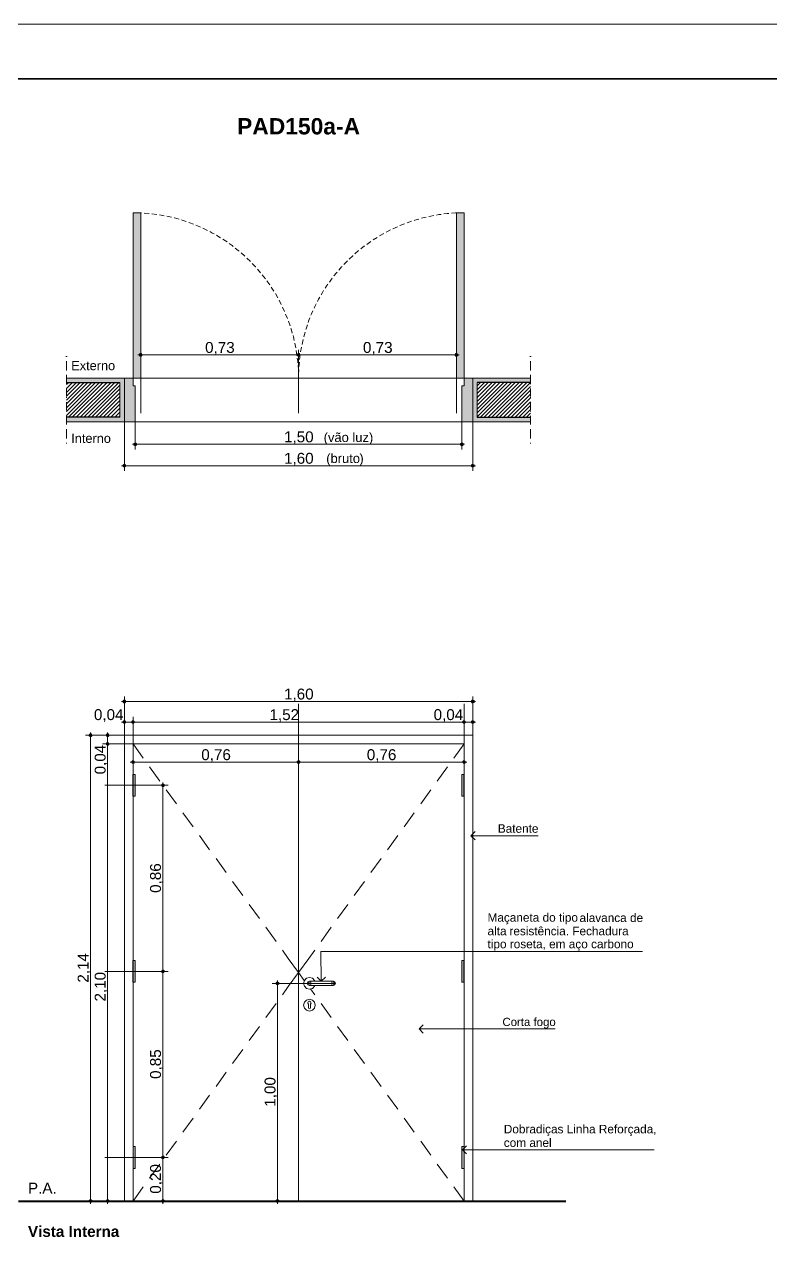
# Paper-space layout 'CAPS I e II_ FL 08.13 DETALHAMENTO DE PORTAS ' of a CAD drawing. Header units: metres. Extents: x 0 to 1400, y 0 to 841.
# Drawn here: x 1071.5 to 1208.6, y 617.6 to 841 of the extents above; entities that cross this region are included whole.
import ezdxf
from ezdxf.xclip import XClip

# ---------------------------------------------------------------- set-up
doc = ezdxf.new("R2010")
doc.units = ezdxf.units.M
doc.header["$MEASUREMENT"] = 0
doc.header["$XCLIPFRAME"] = 0
doc.linetypes.add('Achse', pattern=[0.0023, 0, -0.0008, 0.0015, 0])
doc.linetypes.add('Dashed', pattern=[0.0014, 0.0009, -0.0005])
for name, color, linetype, lineweight in [('0_Caneta_No__1', 7, 'Continuous', 35), ('0_Caneta_No__10', 7, 'Continuous', 5), ('0_Caneta_No__241', 7, 'Continuous', 13), ('0_Caneta_No__3', 7, 'Continuous', 25), ('0_Caneta_No__5', 7, 'Continuous', 20), ('0_Caneta_No__7', 7, 'Continuous', 13), ('0_Caneta_No__99', 7, 'Continuous', 20)]:
    doc.layers.add(name, color=color, linetype=linetype, lineweight=lineweight)
for name, color, linetype, lineweight, true_color in [('0_Caneta_No__25', 7, 'Continuous', 13, 0x982312), ('0_Caneta_No__9', 7, 'Continuous', 9, 0x020202), ('0_Caneta_No__97', 7, 'Continuous', 13, 0x6b6b6b)]:
    doc.layers.add(name, color=color, linetype=linetype, lineweight=lineweight, true_color=true_color)
doc.styles.add('GENERATED_STYLE_1', font='arial.ttf')
doc.styles.add('GENERATED_STYLE_2', font='arial.ttf')
pattern_1 = [(45, (27.60237, 827.6281), (-0.3535534, 0.3535534), [])]

# ---------------------------------------------------------------- blocks, each defined once
blk = doc.blocks.new('Drawing_1_1', base_point=(27.6, 827.63))
at = {"linetype": 'Continuous', "lineweight": 0, "ltscale": 1000, "true_color": 0xffffff}
for points in [[(1091.47, 806.37), (1091.47, 775.97), (1092.87, 775.97), (1092.87, 806.37)], [(1152.27, 806.37), (1150.87, 806.37), (1150.87, 775.97), (1152.27, 775.97)], [(1079.25, 775.97), (1079.25, 775.17), (1089.07, 775.17), (1089.07, 768.77), (1079.25, 768.77), (1079.25, 767.97), (1089.87, 767.97), (1089.87, 775.97)], [(1089.87, 767.97), (1091.87, 767.97), (1091.87, 774.57), (1091.47, 774.57), (1091.47, 775.97), (1089.87, 775.97)], [(1151.87, 767.97), (1153.87, 767.97), (1153.87, 775.97), (1152.27, 775.97), (1152.27, 774.57), (1151.87, 774.57)], [(1164.5, 775.97), (1153.87, 775.97), (1153.87, 767.97), (1164.5, 767.97), (1164.5, 768.77), (1154.67, 768.77), (1154.67, 775.17), (1164.5, 775.17)], [(1091.84, 703.14), (1091.44, 703.14), (1091.44, 699.14), (1091.84, 699.14)], [(1152.24, 703.14), (1151.84, 703.14), (1151.84, 699.14), (1152.24, 699.14)], [(1091.84, 668.94), (1091.44, 668.94), (1091.44, 664.94), (1091.84, 664.94)], [(1152.24, 668.94), (1151.84, 668.94), (1151.84, 664.94), (1152.24, 664.94)], [(1091.87, 634.74), (1091.47, 634.74), (1091.47, 630.74), (1091.87, 630.74)], [(1152.27, 634.74), (1151.87, 634.74), (1151.87, 630.74), (1152.27, 630.74)]]:
    blk.add_hatch(color=7, dxfattribs=at).paths.add_polyline_path(points)
at = {"linetype": 'Continuous', "lineweight": 0, "ltscale": 1000, "true_color": 0x000000}
h = blk.add_hatch(dxfattribs=at)
h.set_pattern_fill('common_brick_0001', color=18, style=0, pattern_type=2)
h.set_pattern_definition(pattern_1)
h.paths.add_polyline_path([(1089.07, 775.17), (1079.25, 775.17), (1079.25, 768.77), (1089.07, 768.77)])
h = blk.add_hatch(dxfattribs=at)
h.set_pattern_fill('common_brick_0001', color=18, style=0, pattern_type=2)
h.set_pattern_definition(pattern_1)
h.paths.add_polyline_path([(1154.67, 775.17), (1154.67, 768.77), (1164.5, 768.77), (1164.5, 775.17)])
at = {"layer": '0_Caneta_No__25', "linetype": 'Continuous', "lineweight": 13, "ltscale": 1000, "true_color": 0x982312}
for points in [[(1092.62, 780.24), (1092.64, 780.15), (1092.69, 780.07), (1092.78, 780.01), (1092.87, 779.99), (1092.97, 780.01), (1093.05, 780.07), (1093.1, 780.15), (1093.12, 780.24), (1093.1, 780.34), (1093.05, 780.42), (1092.97, 780.47), (1092.87, 780.49), (1092.78, 780.47), (1092.69, 780.42), (1092.64, 780.34)], [(1121.62, 780.24), (1121.64, 780.15), (1121.69, 780.07), (1121.78, 780.01), (1121.87, 779.99), (1121.97, 780.01), (1122.05, 780.07), (1122.1, 780.15), (1122.12, 780.24), (1122.1, 780.34), (1122.05, 780.42), (1121.97, 780.47), (1121.87, 780.49), (1121.78, 780.47), (1121.69, 780.42), (1121.64, 780.34)], [(1150.62, 780.24), (1150.64, 780.15), (1150.69, 780.07), (1150.78, 780.01), (1150.87, 779.99), (1150.97, 780.01), (1151.05, 780.07), (1151.1, 780.15), (1151.12, 780.24), (1151.1, 780.34), (1151.05, 780.42), (1150.97, 780.47), (1150.87, 780.49), (1150.78, 780.47), (1150.69, 780.42), (1150.64, 780.34)], [(1091.62, 763.81), (1091.64, 763.72), (1091.69, 763.64), (1091.78, 763.58), (1091.87, 763.56), (1091.97, 763.58), (1092.05, 763.64), (1092.1, 763.72), (1092.12, 763.81), (1092.1, 763.91), (1092.05, 763.99), (1091.97, 764.04), (1091.87, 764.06), (1091.78, 764.04), (1091.69, 763.99), (1091.64, 763.91)], [(1151.62, 763.81), (1151.64, 763.72), (1151.69, 763.64), (1151.78, 763.58), (1151.87, 763.56), (1151.97, 763.58), (1152.05, 763.64), (1152.1, 763.72), (1152.12, 763.81), (1152.1, 763.91), (1152.05, 763.99), (1151.97, 764.04), (1151.87, 764.06), (1151.78, 764.04), (1151.69, 763.99), (1151.64, 763.91)], [(1089.62, 759.88), (1089.64, 759.78), (1089.69, 759.7), (1089.78, 759.65), (1089.87, 759.63), (1089.97, 759.65), (1090.05, 759.7), (1090.1, 759.78), (1090.12, 759.88), (1090.1, 759.97), (1090.05, 760.05), (1089.97, 760.11), (1089.87, 760.13), (1089.78, 760.11), (1089.69, 760.05), (1089.64, 759.97)], [(1153.62, 759.88), (1153.64, 759.78), (1153.69, 759.7), (1153.78, 759.65), (1153.87, 759.63), (1153.97, 759.65), (1154.05, 759.7), (1154.1, 759.78), (1154.12, 759.88), (1154.1, 759.97), (1154.05, 760.05), (1153.97, 760.11), (1153.87, 760.13), (1153.78, 760.11), (1153.69, 760.05), (1153.64, 759.97)], [(1089.62, 716.54), (1089.64, 716.44), (1089.69, 716.36), (1089.78, 716.31), (1089.87, 716.29), (1089.97, 716.31), (1090.05, 716.36), (1090.1, 716.44), (1090.12, 716.54), (1090.1, 716.63), (1090.05, 716.72), (1089.97, 716.77), (1089.87, 716.79), (1089.78, 716.77), (1089.69, 716.72), (1089.64, 716.63)], [(1153.62, 716.54), (1153.64, 716.44), (1153.69, 716.36), (1153.78, 716.31), (1153.87, 716.29), (1153.97, 716.31), (1154.05, 716.36), (1154.1, 716.44), (1154.12, 716.54), (1154.1, 716.63), (1154.05, 716.72), (1153.97, 716.77), (1153.87, 716.79), (1153.78, 716.77), (1153.69, 716.72), (1153.64, 716.63)], [(1089.62, 712.77), (1089.64, 712.67), (1089.69, 712.59), (1089.78, 712.54), (1089.87, 712.52), (1089.97, 712.54), (1090.05, 712.59), (1090.1, 712.67), (1090.12, 712.77), (1090.1, 712.86), (1090.05, 712.94), (1089.97, 713), (1089.87, 713.02), (1089.78, 713), (1089.69, 712.94), (1089.64, 712.86)], [(1091.22, 712.77), (1091.24, 712.67), (1091.29, 712.59), (1091.38, 712.54), (1091.47, 712.52), (1091.57, 712.54), (1091.65, 712.59), (1091.7, 712.67), (1091.72, 712.77), (1091.7, 712.86), (1091.65, 712.94), (1091.57, 713), (1091.47, 713.02), (1091.38, 713), (1091.29, 712.94), (1091.24, 712.86)], [(1152.02, 712.77), (1152.04, 712.67), (1152.09, 712.59), (1152.18, 712.54), (1152.27, 712.52), (1152.37, 712.54), (1152.45, 712.59), (1152.5, 712.67), (1152.52, 712.77), (1152.5, 712.86), (1152.45, 712.94), (1152.37, 713), (1152.27, 713.02), (1152.18, 713), (1152.09, 712.94), (1152.04, 712.86)], [(1153.62, 712.77), (1153.64, 712.67), (1153.69, 712.59), (1153.78, 712.54), (1153.87, 712.52), (1153.97, 712.54), (1154.05, 712.59), (1154.1, 712.67), (1154.12, 712.77), (1154.1, 712.86), (1154.05, 712.94), (1153.97, 713), (1153.87, 713.02), (1153.78, 713), (1153.69, 712.94), (1153.64, 712.86)], [(1083.42, 710.34), (1083.44, 710.24), (1083.49, 710.16), (1083.58, 710.11), (1083.67, 710.09), (1083.77, 710.11), (1083.85, 710.16), (1083.9, 710.24), (1083.92, 710.34), (1083.9, 710.43), (1083.85, 710.52), (1083.77, 710.57), (1083.67, 710.59), (1083.58, 710.57), (1083.49, 710.52), (1083.44, 710.43)], [(1086.55, 710.34), (1086.57, 710.24), (1086.62, 710.16), (1086.7, 710.11), (1086.8, 710.09), (1086.9, 710.11), (1086.98, 710.16), (1087.03, 710.24), (1087.05, 710.34), (1087.03, 710.43), (1086.98, 710.52), (1086.9, 710.57), (1086.8, 710.59), (1086.7, 710.57), (1086.62, 710.52), (1086.57, 710.43)], [(1086.55, 708.74), (1086.57, 708.64), (1086.62, 708.56), (1086.7, 708.51), (1086.8, 708.49), (1086.9, 708.51), (1086.98, 708.56), (1087.03, 708.64), (1087.05, 708.74), (1087.03, 708.83), (1086.98, 708.92), (1086.9, 708.97), (1086.8, 708.99), (1086.7, 708.97), (1086.62, 708.92), (1086.57, 708.83)], [(1091.22, 705.41), (1091.24, 705.31), (1091.29, 705.23), (1091.38, 705.18), (1091.47, 705.16), (1091.57, 705.18), (1091.65, 705.23), (1091.7, 705.31), (1091.72, 705.41), (1091.7, 705.5), (1091.65, 705.58), (1091.57, 705.64), (1091.47, 705.66), (1091.38, 705.64), (1091.29, 705.58), (1091.24, 705.5)], [(1121.62, 705.41), (1121.64, 705.31), (1121.69, 705.23), (1121.78, 705.18), (1121.87, 705.16), (1121.97, 705.18), (1122.05, 705.23), (1122.1, 705.31), (1122.12, 705.41), (1122.1, 705.5), (1122.05, 705.58), (1121.97, 705.64), (1121.87, 705.66), (1121.78, 705.64), (1121.69, 705.58), (1121.64, 705.5)], [(1152.02, 705.41), (1152.04, 705.31), (1152.09, 705.23), (1152.18, 705.18), (1152.27, 705.16), (1152.37, 705.18), (1152.45, 705.23), (1152.5, 705.31), (1152.52, 705.41), (1152.5, 705.5), (1152.45, 705.58), (1152.37, 705.64), (1152.27, 705.66), (1152.18, 705.64), (1152.09, 705.58), (1152.04, 705.5)], [(1096.71, 701.14), (1096.73, 701.04), (1096.79, 700.96), (1096.87, 700.91), (1096.96, 700.89), (1097.06, 700.91), (1097.14, 700.96), (1097.2, 701.04), (1097.21, 701.14), (1097.2, 701.23), (1097.14, 701.32), (1097.06, 701.37), (1096.96, 701.39), (1096.87, 701.37), (1096.79, 701.32), (1096.73, 701.23)], [(1096.71, 666.94), (1096.73, 666.84), (1096.79, 666.76), (1096.87, 666.71), (1096.96, 666.69), (1097.06, 666.71), (1097.14, 666.76), (1097.2, 666.84), (1097.21, 666.94), (1097.2, 667.03), (1097.14, 667.12), (1097.06, 667.17), (1096.96, 667.19), (1096.87, 667.17), (1096.79, 667.12), (1096.73, 667.03)], [(1117.74, 664.74), (1117.76, 664.64), (1117.82, 664.56), (1117.9, 664.51), (1117.99, 664.49), (1118.09, 664.51), (1118.17, 664.56), (1118.22, 664.64), (1118.24, 664.74), (1118.22, 664.83), (1118.17, 664.92), (1118.09, 664.97), (1117.99, 664.99), (1117.9, 664.97), (1117.82, 664.92), (1117.76, 664.83)], [(1096.71, 632.76), (1096.73, 632.67), (1096.79, 632.59), (1096.87, 632.53), (1096.96, 632.51), (1097.06, 632.53), (1097.14, 632.59), (1097.2, 632.67), (1097.21, 632.76), (1097.2, 632.86), (1097.14, 632.94), (1097.06, 633), (1096.96, 633.01), (1096.87, 633), (1096.79, 632.94), (1096.73, 632.86)], [(1083.42, 624.74), (1083.44, 624.64), (1083.49, 624.56), (1083.58, 624.51), (1083.67, 624.49), (1083.77, 624.51), (1083.85, 624.56), (1083.9, 624.64), (1083.92, 624.74), (1083.9, 624.83), (1083.85, 624.92), (1083.77, 624.97), (1083.67, 624.99), (1083.58, 624.97), (1083.49, 624.92), (1083.44, 624.83)], [(1086.55, 624.74), (1086.57, 624.64), (1086.62, 624.56), (1086.7, 624.51), (1086.8, 624.49), (1086.9, 624.51), (1086.98, 624.56), (1087.03, 624.64), (1087.05, 624.74), (1087.03, 624.83), (1086.98, 624.92), (1086.9, 624.97), (1086.8, 624.99), (1086.7, 624.97), (1086.62, 624.92), (1086.57, 624.83)], [(1096.71, 624.74), (1096.73, 624.64), (1096.79, 624.56), (1096.87, 624.51), (1096.96, 624.49), (1097.06, 624.51), (1097.14, 624.56), (1097.2, 624.64), (1097.21, 624.74), (1097.2, 624.83), (1097.14, 624.92), (1097.06, 624.97), (1096.96, 624.99), (1096.87, 624.97), (1096.79, 624.92), (1096.73, 624.83)], [(1117.74, 624.74), (1117.76, 624.64), (1117.82, 624.56), (1117.9, 624.51), (1117.99, 624.49), (1118.09, 624.51), (1118.17, 624.56), (1118.22, 624.64), (1118.24, 624.74), (1118.22, 624.83), (1118.17, 624.92), (1118.09, 624.97), (1117.99, 624.99), (1117.9, 624.97), (1117.82, 624.92), (1117.76, 624.83)]]:
    blk.add_hatch(color=24, dxfattribs=at).paths.add_polyline_path(points)
at = {"layer": '0_Caneta_No__1', "color": 7, "linetype": 'Continuous', "lineweight": 40, "ltscale": 1000}
blk.add_line((1070.46, 624.74), (1170.97, 624.74), dxfattribs=at)
at = {"layer": '0_Caneta_No__10', "color": 7, "linetype": 'Continuous', "lineweight": 5, "ltscale": 1000}
for p, q in [((1091.84, 703.14), (1091.44, 703.14)), ((1091.44, 703.14), (1091.44, 699.14)), ((1091.84, 699.14), (1091.84, 703.14)), ((1152.24, 703.14), (1151.84, 703.14)), ((1151.84, 703.14), (1151.84, 699.14)), ((1152.24, 699.14), (1152.24, 703.14)), ((1091.44, 699.14), (1091.84, 699.14)), ((1151.84, 699.14), (1152.24, 699.14)), ((1091.84, 668.94), (1091.44, 668.94)), ((1091.44, 668.94), (1091.44, 664.94)), ((1091.84, 664.94), (1091.84, 668.94)), ((1152.24, 668.94), (1151.84, 668.94)), ((1151.84, 668.94), (1151.84, 664.94)), ((1152.24, 664.94), (1152.24, 668.94)), ((1091.44, 664.94), (1091.84, 664.94)), ((1151.84, 664.94), (1152.24, 664.94)), ((1091.87, 634.74), (1091.47, 634.74)), ((1091.47, 634.74), (1091.47, 630.74)), ((1091.87, 630.74), (1091.87, 634.74)), ((1152.27, 634.74), (1151.87, 634.74)), ((1151.87, 634.74), (1151.87, 630.74)), ((1152.27, 630.74), (1152.27, 634.74)), ((1091.47, 630.74), (1091.87, 630.74)), ((1151.87, 630.74), (1152.27, 630.74))]:
    blk.add_line(p, q, dxfattribs=at)
at = {"layer": '0_Caneta_No__241', "color": 7, "linetype": 'Continuous', "lineweight": 13, "ltscale": 1000}
for p, q in [((1091.47, 806.37), (1091.47, 775.97)), ((1092.87, 806.37), (1091.47, 806.37)), ((1092.87, 775.97), (1092.87, 806.37)), ((1150.87, 775.97), (1150.87, 806.37)), ((1150.87, 806.37), (1152.27, 806.37)), ((1152.27, 806.37), (1152.27, 775.97)), ((1079.25, 775.97), (1089.87, 775.97)), ((1089.07, 775.17), (1089.07, 768.77)), ((1089.87, 767.97), (1089.87, 775.97)), ((1089.87, 775.97), (1091.47, 775.97)), ((1089.87, 775.97), (1089.87, 767.97)), ((1091.47, 775.97), (1091.47, 774.57)), ((1091.47, 775.97), (1092.87, 775.97)), ((1152.27, 775.97), (1150.87, 775.97)), ((1152.27, 774.57), (1152.27, 775.97)), ((1152.27, 775.97), (1153.87, 775.97)), ((1153.87, 775.97), (1153.87, 767.97)), ((1164.5, 775.97), (1153.87, 775.97)), ((1153.87, 775.97), (1153.87, 767.97)), ((1154.67, 775.17), (1154.67, 768.77)), ((1091.47, 774.57), (1091.87, 774.57)), ((1091.87, 774.57), (1091.87, 767.97)), ((1151.87, 767.97), (1151.87, 774.57)), ((1151.87, 774.57), (1152.27, 774.57)), ((1089.87, 767.97), (1079.25, 767.97)), ((1091.87, 767.97), (1089.87, 767.97)), ((1153.87, 767.97), (1151.87, 767.97)), ((1153.87, 767.97), (1164.5, 767.97)), ((1153.87, 710.34), (1089.87, 710.34)), ((1089.87, 710.34), (1089.87, 708.34)), ((1153.87, 708.34), (1153.87, 710.34)), ((1089.87, 708.34), (1089.87, 624.74)), ((1121.87, 708.74), (1091.47, 708.74)), ((1091.47, 708.74), (1091.47, 624.74)), ((1121.87, 624.74), (1121.87, 708.74)), ((1121.87, 708.74), (1152.27, 708.74)), ((1152.27, 708.74), (1152.27, 624.74)), ((1153.87, 624.74), (1153.87, 708.34)), ((1123.33, 665.67), (1122.94, 665.28)), ((1123.87, 665.82), (1123.33, 665.67)), ((1124.41, 665.67), (1123.87, 665.82)), ((1124.81, 665.28), (1124.41, 665.67)), ((1122.94, 665.28), (1122.79, 664.74)), ((1122.79, 664.74), (1122.94, 664.2)), ((1122.94, 664.2), (1123.33, 663.8)), ((1123.33, 663.8), (1123.87, 663.66)), ((1123.59, 665.02), (1123.47, 664.74)), ((1123.47, 664.74), (1123.59, 664.46)), ((1123.65, 665.02), (1123.54, 664.74)), ((1123.54, 664.74), (1123.65, 664.46)), ((1123.87, 665.14), (1123.59, 665.02)), ((1123.59, 664.46), (1123.87, 664.34)), ((1123.84, 665.02), (1123.76, 664.74)), ((1123.76, 664.74), (1123.84, 664.46)), ((1123.87, 665.14), (1123.92, 665.14)), ((1123.87, 664.34), (1123.92, 664.34)), ((1123.87, 663.66), (1124.41, 663.8)), ((1123.92, 665.14), (1124.05, 665.14)), ((1123.92, 664.34), (1124.05, 664.34)), ((1124.05, 665.14), (1124.24, 665.14)), ((1124.05, 664.34), (1124.24, 664.34)), ((1124.13, 665.02), (1124.09, 664.74)), ((1124.09, 664.74), (1124.13, 664.46)), ((1124.24, 665.14), (1124.47, 665.14)), ((1124.24, 664.34), (1124.47, 664.34)), ((1124.41, 663.8), (1124.81, 664.2)), ((1124.47, 665.14), (1127.67, 665.14)), ((1124.47, 664.34), (1127.67, 664.34)), ((1124.84, 665.14), (1124.81, 665.28)), ((1124.81, 664.2), (1124.84, 664.34)), ((1127.67, 665.14), (1127.9, 665.14)), ((1127.67, 664.34), (1127.9, 664.34)), ((1127.9, 665.14), (1128.1, 665.14)), ((1127.9, 664.34), (1128.1, 664.34)), ((1128.01, 665.02), (1128.06, 664.74)), ((1128.06, 664.74), (1128.01, 664.46)), ((1128.1, 665.14), (1128.23, 665.14)), ((1128.1, 664.34), (1128.23, 664.34)), ((1128.23, 665.14), (1128.27, 665.14)), ((1128.23, 664.34), (1128.27, 664.34)), ((1128.27, 665.14), (1128.55, 665.02)), ((1128.55, 664.46), (1128.27, 664.34)), ((1128.3, 665.02), (1128.38, 664.74)), ((1128.38, 664.74), (1128.3, 664.46)), ((1128.49, 665.02), (1128.6, 664.74)), ((1128.6, 664.74), (1128.49, 664.46)), ((1128.55, 665.02), (1128.67, 664.74)), ((1128.67, 664.74), (1128.55, 664.46)), ((1122.94, 661.28), (1122.79, 660.74)), ((1123.33, 661.67), (1122.94, 661.28)), ((1123.87, 661.82), (1123.33, 661.67)), ((1123.57, 661.13), (1123.6, 661.2)), ((1123.6, 661.2), (1123.66, 661.35)), ((1123.66, 661.35), (1123.87, 661.44)), ((1124.41, 661.67), (1123.87, 661.82)), ((1123.87, 661.44), (1124.09, 661.35)), ((1124.09, 661.35), (1124.14, 661.2)), ((1124.14, 661.2), (1124.17, 661.13)), ((1124.81, 661.28), (1124.41, 661.67)), ((1124.95, 660.74), (1124.81, 661.28)), ((1122.79, 660.74), (1122.94, 660.2)), ((1122.94, 660.2), (1123.33, 659.8)), ((1123.33, 659.8), (1123.87, 659.66)), ((1123.67, 660.92), (1123.57, 661.13)), ((1123.67, 660.85), (1123.67, 660.92)), ((1123.67, 660.85), (1123.67, 660.74)), ((1123.67, 660.74), (1123.67, 660.62)), ((1123.67, 660.62), (1123.67, 660.39)), ((1123.67, 660.39), (1123.67, 660.24)), ((1123.73, 660.1), (1123.67, 660.24)), ((1123.87, 660.04), (1123.73, 660.1)), ((1124.01, 660.1), (1123.87, 660.04)), ((1123.87, 659.66), (1124.41, 659.8)), ((1124.07, 660.24), (1124.01, 660.1)), ((1124.17, 661.13), (1124.07, 660.92)), ((1124.07, 660.92), (1124.07, 660.85)), ((1124.07, 660.85), (1124.07, 660.74)), ((1124.07, 660.74), (1124.07, 660.62)), ((1124.07, 660.62), (1124.07, 660.39)), ((1124.07, 660.39), (1124.07, 660.24)), ((1124.41, 659.8), (1124.81, 660.2)), ((1124.81, 660.2), (1124.95, 660.74)), ((1089.87, 624.74), (1091.47, 624.74)), ((1091.47, 624.74), (1121.87, 624.74)), ((1152.27, 624.74), (1121.87, 624.74)), ((1152.27, 624.74), (1153.87, 624.74))]:
    blk.add_line(p, q, dxfattribs=at)
at = {"layer": '0_Caneta_No__241', "color": 7, "linetype": 'Achse', "lineweight": 13, "ltscale": 1000}
for p, q in [((1079.25, 779.97), (1079.25, 763.97)), ((1164.5, 779.97), (1164.5, 763.97))]:
    blk.add_line(p, q, dxfattribs=at)
at = {"layer": '0_Caneta_No__25', "color": 24, "linetype": 'Continuous', "lineweight": 13, "ltscale": 1000, "true_color": 0x982312}
for p, q in [((1092.37, 780.24), (1092.62, 780.24)), ((1092.87, 780.49), (1092.87, 781.18)), ((1092.87, 769.56), (1092.87, 779.99)), ((1093.12, 780.24), (1121.62, 780.24)), ((1121.87, 780.49), (1121.87, 781.18)), ((1121.87, 769.56), (1121.87, 779.99)), ((1122.12, 780.24), (1150.62, 780.24)), ((1150.87, 780.49), (1150.87, 781.18)), ((1150.87, 769.56), (1150.87, 779.99)), ((1151.12, 780.24), (1151.37, 780.24)), ((1091.87, 764.06), (1091.87, 774.5)), ((1151.87, 764.06), (1151.87, 774.5)), ((1089.87, 760.13), (1089.87, 770.56)), ((1153.87, 760.13), (1153.87, 770.56)), ((1091.37, 763.81), (1091.62, 763.81)), ((1091.87, 762.88), (1091.87, 763.56)), ((1092.12, 763.81), (1151.62, 763.81)), ((1151.87, 762.88), (1151.87, 763.56)), ((1152.12, 763.81), (1152.37, 763.81)), ((1089.37, 759.88), (1089.62, 759.88)), ((1089.87, 758.94), (1089.87, 759.63)), ((1090.12, 759.88), (1153.62, 759.88)), ((1153.87, 758.94), (1153.87, 759.63)), ((1154.12, 759.88), (1154.37, 759.88)), ((1089.87, 716.79), (1089.87, 717.48)), ((1153.87, 716.79), (1153.87, 717.48)), ((1089.37, 716.54), (1089.62, 716.54)), ((1089.87, 705.85), (1089.87, 716.29)), ((1090.12, 716.54), (1153.62, 716.54)), ((1121.87, 705.66), (1121.87, 716.09)), ((1152.27, 705.66), (1152.27, 716.09)), ((1153.87, 705.85), (1153.87, 716.29)), ((1154.12, 716.54), (1154.37, 716.54)), ((1089.37, 712.77), (1089.62, 712.77)), ((1089.87, 713.02), (1089.87, 713.7)), ((1090.12, 712.77), (1091.22, 712.77)), ((1091.47, 713.02), (1091.47, 713.7)), ((1091.72, 712.77), (1152.02, 712.77)), ((1152.27, 713.02), (1152.27, 713.7)), ((1152.52, 712.77), (1153.62, 712.77)), ((1153.87, 713.02), (1153.87, 713.7)), ((1154.12, 712.77), (1154.37, 712.77)), ((1083.42, 710.34), (1082.73, 710.34)), ((1083.67, 710.59), (1083.67, 710.84)), ((1094.36, 710.34), (1083.92, 710.34)), ((1086.55, 710.34), (1085.86, 710.34)), ((1086.8, 710.59), (1086.8, 710.84)), ((1097.49, 710.34), (1087.05, 710.34)), ((1089.87, 702.08), (1089.87, 712.52)), ((1091.47, 702.08), (1091.47, 712.52)), ((1152.27, 702.08), (1152.27, 712.52)), ((1153.87, 702.08), (1153.87, 712.52)), ((1083.67, 624.99), (1083.67, 710.09)), ((1086.55, 708.74), (1085.86, 708.74)), ((1086.8, 708.99), (1086.8, 710.09)), ((1086.8, 624.99), (1086.8, 708.49)), ((1097.49, 708.74), (1087.05, 708.74)), ((1091.47, 705.66), (1091.47, 706.34)), ((1090.97, 705.41), (1091.22, 705.41)), ((1091.47, 694.72), (1091.47, 705.16)), ((1091.72, 705.41), (1121.62, 705.41)), ((1121.87, 704.47), (1121.87, 705.16)), ((1122.12, 705.41), (1152.02, 705.41)), ((1152.27, 704.47), (1152.27, 705.16)), ((1152.52, 705.41), (1152.77, 705.41)), ((1096.96, 701.39), (1096.96, 701.64)), ((1096.71, 701.14), (1086.28, 701.14)), ((1096.96, 667.19), (1096.96, 700.89)), ((1097.9, 701.14), (1097.21, 701.14)), ((1153.54, 691.88), (1154.29, 692.63)), ((1153.54, 691.88), (1158.37, 691.88)), ((1153.54, 691.88), (1154.29, 691.13)), ((1158.37, 691.88), (1165.89, 691.88)), ((1126.05, 665.14), (1125.98, 670.6)), ((1125.98, 670.6), (1156.48, 670.6)), ((1156.48, 670.6), (1185.05, 670.6)), ((1096.71, 666.94), (1086.28, 666.94)), ((1096.96, 633.01), (1096.96, 666.69)), ((1097.9, 666.94), (1097.21, 666.94)), ((1126.05, 665.14), (1125.29, 665.88)), ((1126.05, 665.14), (1126.79, 665.9)), ((1117.74, 664.74), (1117.05, 664.74)), ((1117.99, 664.99), (1117.99, 665.24)), ((1117.99, 624.99), (1117.99, 664.49)), ((1128.68, 664.74), (1118.24, 664.74)), ((1144.01, 656.36), (1144.76, 657.11)), ((1144.01, 656.36), (1150.81, 656.36)), ((1144.01, 656.36), (1144.76, 655.61)), ((1150.81, 656.36), (1159.22, 656.36)), ((1159.22, 656.36), (1169.02, 656.36)), ((1151.98, 634.15), (1152.73, 634.9)), ((1096.71, 632.76), (1086.28, 632.76)), ((1096.96, 624.99), (1096.96, 632.51)), ((1097.9, 632.76), (1097.21, 632.76)), ((1151.98, 634.15), (1156.33, 634.15)), ((1151.98, 634.15), (1152.73, 633.4)), ((1156.33, 634.15), (1159.47, 634.15)), ((1159.47, 634.15), (1187.2, 634.15)), ((1083.42, 624.74), (1082.73, 624.74)), ((1083.67, 624.24), (1083.67, 624.49)), ((1094.36, 624.74), (1083.92, 624.74)), ((1086.55, 624.74), (1085.86, 624.74)), ((1096.71, 624.74), (1086.28, 624.74)), ((1086.8, 624.24), (1086.8, 624.49)), ((1097.49, 624.74), (1087.05, 624.74)), ((1096.96, 624.24), (1096.96, 624.49)), ((1097.9, 624.74), (1097.21, 624.74)), ((1117.74, 624.74), (1117.05, 624.74)), ((1117.99, 624.24), (1117.99, 624.49)), ((1128.68, 624.74), (1118.24, 624.74))]:
    blk.add_line(p, q, dxfattribs=at)
for centre in [(1092.87, 780.24), (1121.87, 780.24), (1150.87, 780.24), (1091.87, 763.81), (1151.87, 763.81), (1089.87, 759.88), (1153.87, 759.88), (1089.87, 716.54), (1153.87, 716.54), (1089.87, 712.77), (1091.47, 712.77), (1152.27, 712.77), (1153.87, 712.77), (1083.67, 710.34), (1086.8, 710.34), (1086.8, 708.74), (1091.47, 705.41), (1121.87, 705.41), (1152.27, 705.41), (1096.96, 701.14), (1096.96, 666.94), (1117.99, 664.74), (1096.96, 632.76), (1083.67, 624.74), (1086.8, 624.74), (1096.96, 624.74), (1117.99, 624.74)]:
    blk.add_circle(centre, 0.25, dxfattribs=at)
at = {"layer": '0_Caneta_No__3', "color": 7, "linetype": 'Continuous', "lineweight": 30, "ltscale": 1000}
for p, q in [((1079.25, 775.17), (1089.07, 775.17)), ((1164.5, 775.17), (1154.67, 775.17)), ((1089.07, 768.77), (1079.25, 768.77)), ((1154.67, 768.77), (1164.5, 768.77))]:
    blk.add_line(p, q, dxfattribs=at)
at = {"layer": '0_Caneta_No__9', "color": 18, "linetype": 'Continuous', "lineweight": 9, "ltscale": 1000, "true_color": 0x020202}
for p, q in [((1153.87, 775.97), (1089.87, 775.97)), ((1153.87, 767.97), (1089.87, 767.97))]:
    blk.add_line(p, q, dxfattribs=at)
at = {"layer": '0_Caneta_No__97', "color": 251, "linetype": 'Continuous', "lineweight": 13, "ltscale": 1000, "true_color": 0x6b6b6b}
for p, q in [((1091.47, 708.74), (1093.35, 706.15)), ((1152.27, 708.74), (1150.39, 706.15)), ((1094.52, 704.53), (1096.4, 701.93)), ((1149.22, 704.53), (1147.35, 701.93)), ((1097.57, 700.31), (1099.45, 697.72)), ((1146.17, 700.31), (1144.3, 697.72)), ((1100.62, 696.1), (1102.49, 693.51)), ((1143.12, 696.1), (1141.25, 693.51)), ((1103.67, 691.89), (1105.54, 689.3)), ((1140.08, 691.89), (1138.2, 689.3)), ((1106.72, 687.68), (1108.59, 685.09)), ((1137.03, 687.68), (1135.15, 685.09)), ((1109.76, 683.47), (1111.64, 680.87)), ((1133.98, 683.47), (1132.1, 680.87)), ((1112.81, 679.25), (1114.69, 676.66)), ((1130.93, 679.25), (1129.05, 676.66)), ((1115.86, 675.04), (1117.74, 672.45)), ((1127.88, 675.04), (1126, 672.45)), ((1118.91, 670.83), (1119.99, 669.33)), ((1124.83, 670.83), (1123.75, 669.33)), ((1119.99, 669.33), (1121.87, 666.74)), ((1123.75, 669.33), (1121.87, 666.74)), ((1119.99, 664.15), (1121.87, 666.74)), ((1122.93, 665.27), (1121.87, 666.74)), ((1118.91, 662.65), (1119.99, 664.15)), ((1124.83, 662.65), (1124.06, 663.71)), ((1115.86, 658.44), (1117.74, 661.03)), ((1127.88, 658.44), (1126, 661.03)), ((1112.81, 654.23), (1114.69, 656.82)), ((1130.93, 654.23), (1129.05, 656.82)), ((1109.76, 650.01), (1111.64, 652.61)), ((1133.98, 650.01), (1132.1, 652.61)), ((1106.72, 645.8), (1108.59, 648.39)), ((1137.03, 645.8), (1135.15, 648.39)), ((1103.67, 641.59), (1105.54, 644.18)), ((1140.08, 641.59), (1138.2, 644.18)), ((1100.62, 637.38), (1102.49, 639.97)), ((1143.12, 637.38), (1141.25, 639.97)), ((1097.57, 633.16), (1099.45, 635.76)), ((1146.17, 633.16), (1144.3, 635.76)), ((1094.52, 628.95), (1096.4, 631.54)), ((1149.22, 628.95), (1147.35, 631.54)), ((1091.47, 624.74), (1093.35, 627.33)), ((1152.27, 624.74), (1150.39, 627.33))]:
    blk.add_line(p, q, dxfattribs=at)
at = {"layer": '0_Caneta_No__97', "color": 251, "linetype": 'Dashed', "lineweight": 13, "ltscale": 1000, "true_color": 0x6b6b6b}
for centre, start, end in [((1091.47, 775.97), 0, 90), ((1152.27, 775.97), 90, 180)]:
    blk.add_arc(centre, 30.4, start, end, dxfattribs=at)
at = {"layer": '0_Caneta_No__1', "color": 7, "linetype": 'Continuous', "lineweight": 40}
for s, insert, char_height, attachment_point, style in [('\\A1;{\\pqc;\\fArial|b1|i0|c0|p0;\\W1.000000;PAD150a-A}', (1121.87, 822.24), 3, 5, 'GENERATED_STYLE_2'), ('\\A1;{\\pql;\\pt0;\\fArial|b0|i0|c0|p0;\\W1.000000;Dobradiças Linha Reforçada,}', (1159.57, 636.71), 1.55, 7, 'GENERATED_STYLE_1'), ('\\A1;{\\pql;\\pt0;\\fArial|b0|i0|c0|p0;\\W1.000000;com anel}', (1159.57, 634.66), 1.55, 7, 'GENERATED_STYLE_1')]:
    blk.add_mtext(s, dxfattribs=dict(at, insert=insert, char_height=char_height, attachment_point=attachment_point, style=style))
at = {"layer": '0_Caneta_No__25', "color": 24, "linetype": 'Continuous', "lineweight": 13, "true_color": 0x982312, "attachment_point": 7, "style": 'GENERATED_STYLE_1'}
for s, insert, char_height in [('\\A1;{\\pql;\\pt0;\\fArial|b0|i0|c0|p0;\\W1.000000;0,73}', (1104.7, 780.24), 2), ('\\A1;{\\pql;\\pt0;\\fArial|b0|i0|c0|p0;\\W1.000000;0,73}', (1133.7, 780.24), 2), ('\\A1;{\\pql;\\pt0;\\fArial|b0|i0|c0|p0;\\W1.000000;Externo}', (1080.12, 777.41), 1.6737), ('\\A1;{\\pql;\\pt0;\\fArial|b0|i0|c0|p0;\\W1.000000;1,50}', (1119.2, 763.81), 2), ('\\A1;{\\pql;\\pt0;\\fArial|b0|i0|c0|p0;\\W1.000000;Interno}', (1080.12, 764.05), 1.6737), ('\\A1;{\\pql;\\pt0;\\fArial|b0|i0|c0|p0;\\W1.000000;(vão luz)}', (1126.48, 763.72), 1.7), ('\\A1;{\\pql;\\pt0;\\fArial|b0|i0|c0|p0;\\W1.000000;1,60}', (1119.2, 759.87), 2), ('\\A1;{\\pql;\\pt0;\\fArial|b0|i0|c0|p0;\\W1.000000;(bruto}', (1126.95, 759.87), 1.7), ('\\A1;{\\pql;\\pt0;\\fArial|b0|i0|c0|p0;\\W1.000000;)}', (1133.04, 759.87), 1.7), ('\\A1;{\\pql;\\pt0;\\fArial|b0|i0|c0|p0;\\W1.000000;1,60}', (1119.2, 716.54), 2), ('\\A1;{\\pql;\\pt0;\\fArial|b0|i0|c0|p0;\\W1.000000;0,04}', (1084.28, 712.76), 2), ('\\A1;{\\pql;\\pt0;\\fArial|b0|i0|c0|p0;\\W1.000000;1,52}', (1116.53, 712.76), 2), ('\\A1;{\\pql;\\pt0;\\fArial|b0|i0|c0|p0;\\W1.000000;0,04}', (1146.68, 712.76), 2), ('\\A1;{\\pql;\\pt0;\\fArial|b0|i0|c0|p0;\\W1.000000;0,76}', (1104, 705.4), 2), ('\\A1;{\\pql;\\pt0;\\fArial|b0|i0|c0|p0;\\W1.000000;0,76}', (1134.4, 705.4), 2)]:
    blk.add_mtext(s, dxfattribs=dict(at, insert=insert, char_height=char_height))
at = {"layer": '0_Caneta_No__25', "color": 24, "linetype": 'Continuous', "lineweight": 13, "true_color": 0x982312, "char_height": 2, "attachment_point": 7, "rotation": 90, "style": 'GENERATED_STYLE_1'}
for s, insert in [('\\A1;{\\pql;\\pt0;\\fArial|b0|i0|c0|p0;\\W1.000000;0,04}', (1086.8, 703.15)), ('\\A1;{\\pql;\\pt0;\\fArial|b0|i0|c0|p0;\\W1.000000;0,86}', (1096.97, 681.37)), ('\\A1;{\\pql;\\pt0;\\fArial|b0|i0|c0|p0;\\W1.000000;2,14}', (1083.67, 664.87)), ('\\A1;{\\pql;\\pt0;\\fArial|b0|i0|c0|p0;\\W1.000000;2,10}', (1086.8, 661.4)), ('\\A1;{\\pql;\\pt0;\\fArial|b0|i0|c0|p0;\\W1.000000;0,85}', (1096.97, 647.18)), ('\\A1;{\\pql;\\pt0;\\fArial|b0|i0|c0|p0;\\W1.000000;1,00}', (1118, 642.07)), ('\\A1;{\\pql;\\pt0;\\fArial|b0|i0|c0|p0;\\W1.000000;0,20}', (1096.97, 626.08))]:
    blk.add_mtext(s, dxfattribs=dict(at, insert=insert))
at = {"layer": '0_Caneta_No__5', "color": 7, "linetype": 'Continuous', "lineweight": 20, "char_height": 2, "attachment_point": 7}
for s, insert, style in [('\\A1;{\\pql;\\pt0;\\fArial|b0|i0|c0|p0;\\W1.000000;P.A.}', (1072.17, 626.11), 'GENERATED_STYLE_1'), ('\\A1;{\\pql;\\pt0;\\fArial|b1|i0|c0|p0;\\W1.000000;Vista Interna}', (1072.17, 618.12), 'GENERATED_STYLE_2')]:
    blk.add_mtext(s, dxfattribs=dict(at, insert=insert, style=style))
at = {"layer": '0_Caneta_No__99', "color": 7, "linetype": 'Continuous', "lineweight": 20, "attachment_point": 7, "style": 'GENERATED_STYLE_1'}
for s, insert, char_height in [('\\A1;{\\pql;\\pt0;\\fArial|b0|i0|c0|p0;\\W1.000000;Batente}', (1158.47, 692.4), 1.55), ('\\A1;{\\pql;\\pt0;\\fArial|b0|i0|c0|p0;\\W1.000000;Maçaneta do tipo}', (1156.58, 675.6), 1.55), ('\\A1;{\\pql;\\pt0;\\fArial|b0|i0|c0|p0;\\W1.000000;alavanca de}', (1173.48, 676), 1.55), ('\\A1;{\\pql;\\pt0;\\fArial|b0|i0|c0|p0;\\W1.000000;alta}', (1156.58, 673.56), 1.55), ('\\A1;{\\pql;\\pt0;\\fArial|b0|i0|c0|p0;\\W1.000000;resistência. Fechadura}', (1160.6, 673.56), 1.55), ('\\A1;{\\pql;\\pt0;\\fArial|b0|i0|c0|p0;\\W1.000000; }', (1172.89, 676.03), 1.55), ('\\A1;{\\pql;\\pt0;\\fArial|b0|i0|c0|p0;\\W1.000000;tipo roseta, em aço carbono}', (1156.58, 670.72), 1.55), ('\\A1;{\\pql;\\pt0;\\fArial|b0|i0|c0|p0;\\W1.000000; }', (1160.01, 673.58), 1.55), ('\\A1;{\\pql;\\pt0;\\fArial|b0|i0|c0|p0;\\W1.000000;Corta fogo}', (1159.32, 656.45), 1.5)]:
    blk.add_mtext(s, dxfattribs=dict(at, insert=insert, char_height=char_height))

psp = doc.layouts.new('CAPS I e II_ FL 08.13 DETALHAMENTO DE PORTAS ')

# ---------------------------------------------------------------- linework, layer by layer
at = {"layer": '0_Caneta_No__1', "color": 7, "linetype": 'Continuous', "lineweight": 35, "ltscale": 1000, "flags": 128}
psp.add_lwpolyline([(1004, 10), (1390, 10), (1390, 305), (1390, 831), (25, 831), (25, 10)], close=True, dxfattribs=at)
at = {"layer": '0_Caneta_No__7', "color": 7, "linetype": 'Continuous', "lineweight": 13, "ltscale": 1000, "flags": 128}
psp.add_lwpolyline([(1400, 0), (1400, 841), (0, 841), (0, 0)], close=True, dxfattribs=at)

# ---------------------------------------------------------------- block references
at = {"color": 64, "linetype": 'Continuous', "lineweight": 0, "ltscale": 1000, "true_color": 0x80aa00}
ref = psp.add_blockref('Drawing_1_1', (27.6, 827.63), dxfattribs=at)
XClip(ref).set_block_clipping_path([(27.5923725369, 827.6381340294), (27.5923725369, 136.6125430929), (792.8962344417, 136.6125430929), (792.8962344417, 364.0724860526), (1394.3636701186, 364.0724860526), (1394.3636701186, 827.6381340294)])

doc.saveas('drawing.dxf')
